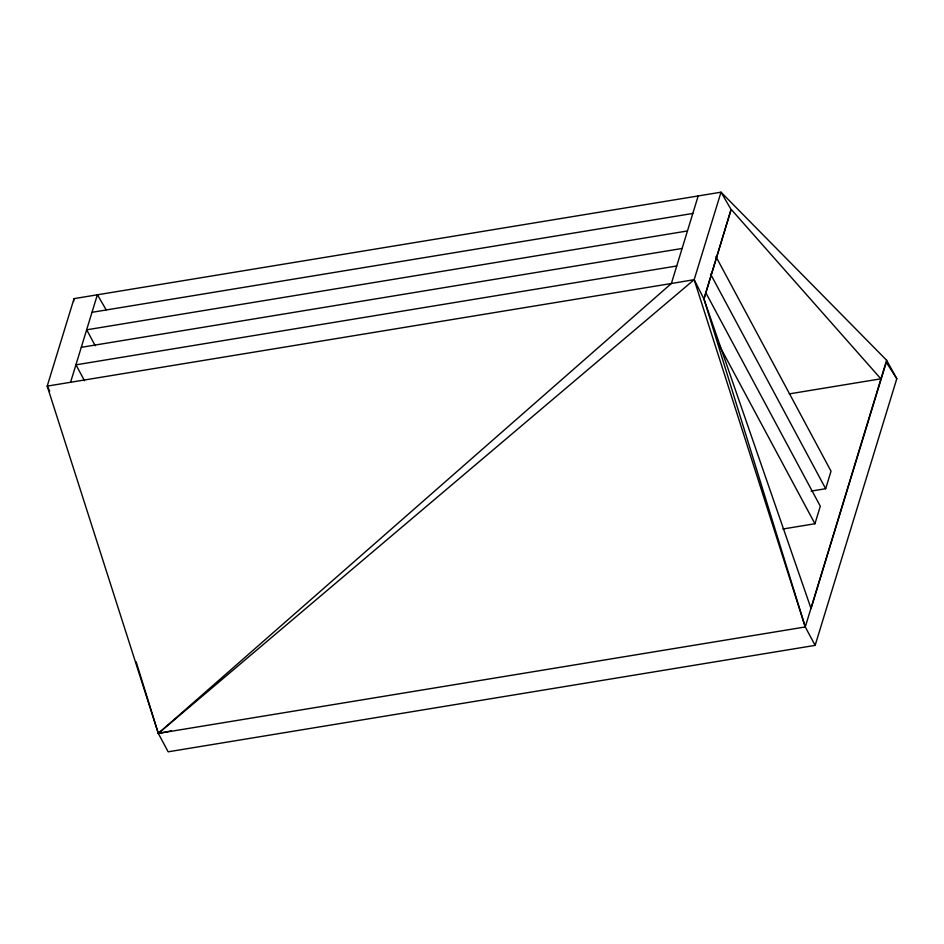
<?xml version="1.0" encoding="UTF-8"?>
<svg xmlns="http://www.w3.org/2000/svg" width="944" height="944" viewBox="0 0 944 944"><rect width="100%" height="100%" fill="white"/><g stroke="black" fill="none" stroke-linecap="round" stroke-linejoin="round"><path stroke-width="1.42" d="M886.617 360.242L805.267 626.958L815.144 645.366L168.174 751.813L158.309 733.405L47.2 386.12L74.045 298.634L721.015 192.187L886.617 360.242L896.8 378.686L815.144 645.366M73.597 301.514L74.045 298.634M70.576 382.273L97.385 294.717L106.094 309.703M896.8 378.686L886.298 362.331L811.049 608.538L703.941 299L694.17 279.672L671.373 283.507L158.309 733.405L805.267 626.958L703.941 299L731.093 209.533L721.015 192.187L694.17 279.672L158.309 733.405L136.137 661.768M698.182 195.939L671.373 283.507L47.2 386.12L49.702 391.076M782.93 529.006L814.932 523.743L820.301 506.232L705.852 292.793M811.108 491.104L825.658 488.709L831.027 471.198L715.906 256.508M703.941 299L731.093 209.533M158.309 733.405L171.336 730.916M92.064 312.299L692.813 213.45M687.456 230.961L86.695 329.81L95.226 345.705M81.337 347.321L682.087 248.473M676.73 265.984L75.98 364.832L84.5 380.727M789.278 393.884L880.87 378.815L731.494 209.71M710.537 274.008L825.658 488.709M718.514 343.923L814.932 523.743M694.17 279.672L805.267 626.958"/></g></svg>
